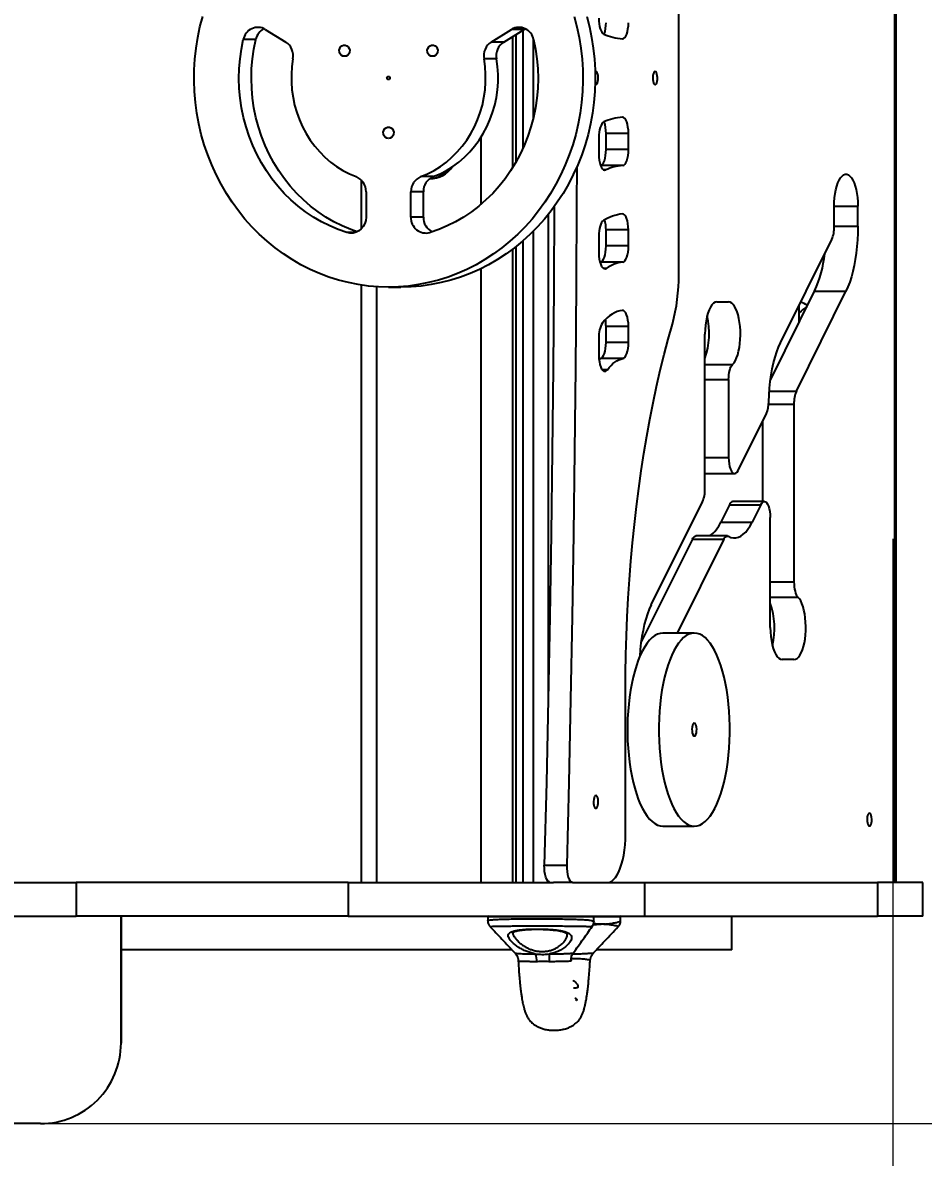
# Model space of a CAD drawing. Header units: millimetres. Extents: x -4709 to 4444, y -3388 to 2274.
# Drawn here: x 1119 to 1679, y -547 to 158 of the extents above; entities that cross this region are included whole.
import ezdxf

# ---------------------------------------------------------------- set-up
doc = ezdxf.new("R2010")
doc.units = ezdxf.units.MM
doc.layers.add('DIKOM_РАЗМЕР_ЗОНА', color=7, linetype='Continuous')
doc.layers.add('DIKOM_РАЗМЕР_ОБЪЕКТА', color=7, linetype='Continuous')
doc.styles.add('style1', font='arialbd.ttf', dxfattribs={"width": 0.8})
doc.dimstyles.new('1-50', dxfattribs={"dimtxt": 300, "dimasz": 200, "dimexe": 100, "dimexo": 0, "dimgap": 100, "dimtad": 1, "dimtoh": 1, "dimtxsty": 'style1', "dimcen": 200, "dimclrd": 7, "dimclre": 7, "dimclrt": 7, "dimadec": 1, "dimazin": 2, "dimtfac": 1, "dimtmove": 0, "dimatfit": 2, "dimfxl": 0, "dimlwd": 25, "dimlwe": 18, "dimarcsym": 0})

# ---------------------------------------------------------------- blocks, each defined once
blk = doc.blocks.new('*D10')
at = {"layer": 'Defpoints', "color": 0, "transparency": 16777216}
for p in [(-2708.52, -162.56), (1660.25, -162.56), (1660.25, -1163.37)]:
    blk.add_point(p, dxfattribs=at)
at = {"layer": 'DIKOM_РАЗМЕР_ОБЪЕКТА', "color": 7, "lineweight": 18, "transparency": 16777216}
for p, q in [((-2708.52, -162.56), (-2708.52, -1263.37)), ((1660.25, -162.56), (1660.25, -1263.37))]:
    blk.add_line(p, q, dxfattribs=at)
at = {"layer": 'DIKOM_РАЗМЕР_ОБЪЕКТА', "color": 7, "lineweight": 25, "transparency": 16777216}
blk.add_line((-2508.52, -1163.37), (1460.25, -1163.37), dxfattribs=at)
at = {"layer": 'DIKOM_РАЗМЕР_ОБЪЕКТА', "color": 7, "transparency": 16777216}
for points in [[(-2508.52, -1130.04), (-2508.52, -1196.7), (-2708.52, -1163.37)], [(1460.25, -1130.04), (1460.25, -1196.7), (1660.25, -1163.37)]]:
    blk.add_solid(points, dxfattribs=at)
at = {"layer": 'DIKOM_РАЗМЕР_ОБЪЕКТА', "color": 7, "transparency": 16777216, "insert": (40.53, -910.1), "char_height": 300, "attachment_point": 5, "style": 'style1'}
blk.add_mtext('{\\fArial|b0|i0|c204|p34;4350}', dxfattribs=at)
blk = doc.blocks.new('*D11')
at = {"layer": 'Defpoints', "color": 0, "transparency": 16777216}
for p in [(780.25, 773.94), (2664.93, 773.94), (780.25, -526.06)]:
    blk.add_point(p, dxfattribs=at)
at = {"layer": 'DIKOM_РАЗМЕР_ОБЪЕКТА', "color": 7, "lineweight": 18, "transparency": 16777216}
for p, q in [((780.25, 773.94), (2764.93, 773.94)), ((780.25, -526.06), (2764.93, -526.06))]:
    blk.add_line(p, q, dxfattribs=at)
at = {"layer": 'DIKOM_РАЗМЕР_ОБЪЕКТА', "color": 7, "lineweight": 25, "transparency": 16777216}
blk.add_line((2664.93, -326.06), (2664.93, 573.94), dxfattribs=at)
at = {"layer": 'DIKOM_РАЗМЕР_ОБЪЕКТА', "color": 7, "transparency": 16777216}
for points in [[(2631.59, 573.94), (2698.26, 573.94), (2664.93, 773.94)], [(2631.59, -326.06), (2698.26, -326.06), (2664.93, -526.06)]]:
    blk.add_solid(points, dxfattribs=at)
at = {"layer": 'DIKOM_РАЗМЕР_ОБЪЕКТА', "color": 7, "transparency": 16777216, "insert": (2411.65, 123.94), "char_height": 300, "attachment_point": 5, "rotation": 90, "style": 'style1'}
blk.add_mtext('{\\fArial|b0|i0|c204|p34;1300}', dxfattribs=at)
blk = doc.blocks.new('*D13')
at = {"layer": 'Defpoints', "color": 0, "transparency": 16777216}
for p in [(-4708.52, -107.39), (3160.25, -258.61), (-4708.52, -3287.73)]:
    blk.add_point(p, dxfattribs=at)
at = {"layer": 'DIKOM_РАЗМЕР_ЗОНА', "color": 7, "lineweight": 18, "transparency": 16777216}
for p, q in [((-4708.52, -107.39), (-4708.52, -3387.73)), ((3160.25, -258.61), (3160.25, -3387.73))]:
    blk.add_line(p, q, dxfattribs=at)
at = {"layer": 'DIKOM_РАЗМЕР_ЗОНА', "color": 7, "lineweight": 25, "transparency": 16777216}
blk.add_line((2960.25, -3287.73), (-4508.52, -3287.73), dxfattribs=at)
at = {"layer": 'DIKOM_РАЗМЕР_ЗОНА', "color": 7, "transparency": 16777216}
for points in [[(-4508.52, -3254.4), (-4508.52, -3321.06), (-4708.52, -3287.73)], [(2960.25, -3254.4), (2960.25, -3321.06), (3160.25, -3287.73)]]:
    blk.add_solid(points, dxfattribs=at)
at = {"layer": 'DIKOM_РАЗМЕР_ЗОНА', "color": 7, "transparency": 16777216, "insert": (-393.91, -3034.56), "char_height": 300, "attachment_point": 5, "style": 'style1'}
blk.add_mtext('{\\fArial|b0|i0|c204|p34;7850}', dxfattribs=at)

msp = doc.modelspace()

# ---------------------------------------------------------------- linework, layer by layer
for p, q in [((1661.469, -376.062), (1661.469, 623.938)), ((1661.96, -376.062), (1661.96, 623.938)), ((1662.212, -376.062), (1662.212, 623.938)), ((1527.075, 1.878), (1527.075, 245.998)), ((1269.977, 154.176), (1282.658, 146.303)), ((1410.48, 146.303), (1423.16, 154.176)), ((1418.21, 146.303), (1430.89, 154.176)), ((1430.89, 154.176), (1423.16, 154.176)), ((1423.665, 149.69), (1423.665, 68.04)), ((1425.75, 150.985), (1425.75, 71.52)), ((1430.174, 153.731), (1430.174, 80.18)), ((1430.89, 154.176), (1431.674, 154.611)), ((1436.682, 99.303), (1436.682, 148.504)), ((1264.032, 147.914), (1256.302, 147.914)), ((1418.21, 146.303), (1410.48, 146.303)), ((1413.717, 135.815), (1405.988, 135.815)), ((1475.542, 127.938), (1475.119, 127.769)), ((1404.197, 45.461), (1404.197, 87.264)), ((1477.383, 86.789), (1477.383, 76.645)), ((1495.787, 89.534), (1481.84, 89.534)), ((1481.84, 79.533), (1481.84, 89.534)), ((1495.787, 79.533), (1495.787, 89.534)), ((1495.787, 79.533), (1481.84, 79.533)), ((1492.193, 69.536), (1478.475, 69.536)), ((1481.68, 66.786), (1480.447, 66.786)), ((1329.633, 60.573), (1329.633, 30.134)), ((1374.444, 62.655), (1366.714, 62.655)), ((1372.066, 61.308), (1372.335, 61.308)), ((1332.622, 53.227), (1332.622, 37.48)), ((1360.516, 37.48), (1360.516, 53.227)), ((1368.245, 53.227), (1360.516, 53.227)), ((1368.245, 37.48), (1368.245, 53.227)), ((1623.722, 44.187), (1638.446, 44.187)), ((1623.733, 31.659), (1623.722, 44.096)), ((1638.456, 31.751), (1638.446, 44.187)), ((1368.245, 37.48), (1360.516, 37.48)), ((1445.767, 38.954), (1445.767, -266.192)), ((1436.682, -376.062), (1436.682, 28.81)), ((1495.787, 29.504), (1481.84, 29.504)), ((1481.84, 19.524), (1481.84, 29.504)), ((1495.787, 19.524), (1495.787, 29.504)), ((1623.733, 31.751), (1638.456, 31.751)), ((1325.907, 27.873), (1320.741, 27.873)), ((1430.174, 22.741), (1430.174, -376.062)), ((1477.383, 25.625), (1477.383, 15.306)), ((1590.418, -40.649), (1622.247, 23.61)), ((1423.665, 17.476), (1423.665, -376.062)), ((1425.75, 19.083), (1425.75, -376.062)), ((1495.787, 19.524), (1481.84, 19.524)), ((1478.064, 9.508), (1478.285, 9.53)), ((1492.232, 9.53), (1478.285, 9.53)), ((1404.197, -376.062), (1404.197, 5.532)), ((1481.957, 5.605), (1480.17, 5.605)), ((1329.633, -4.78), (1329.633, -376.062)), ((1339.112, -5.815), (1339.112, -376.062)), ((1346.569, -6.062), (1354.299, -6.062)), ((1584.076, -63.869), (1611.504, -8.496)), ((1600.197, -70.743), (1631.03, -8.496)), ((1611.504, -8.496), (1631.03, -8.496)), ((1550.713, -15.257), (1558.075, -15.257)), ((1602.022, -27.638), (1602.022, -17.222)), ((1495.787, -30.499), (1481.84, -30.499)), ((1481.84, -40.508), (1481.84, -30.499)), ((1495.787, -40.508), (1495.787, -30.499)), ((1543.351, -131.486), (1543.351, -35.257)), ((1477.383, -37.401), (1477.383, -48.442)), ((1495.787, -40.508), (1481.84, -40.508)), ((1477.475, -50.666), (1478.356, -50.494)), ((1492.303, -50.494), (1478.356, -50.494)), ((1543.351, -54.113), (1560.529, -54.113)), ((1482.709, -57.386), (1479.418, -57.386)), ((1543.351, -63.541), (1558.075, -63.541)), ((1558.075, -63.541), (1558.075, -111.986)), ((1583.366, -70.743), (1600.197, -70.743)), ((1582.958, -78.769), (1598.711, -78.769)), ((1598.711, -78.769), (1598.711, -189.298)), ((1563.945, -120.026), (1581.553, -84.647)), ((1579.186, -89.402), (1579.186, -139.339)), ((1543.351, -111.986), (1558.075, -111.986)), ((1543.351, -121.986), (1561.756, -121.986)), ((1509.958, -203.625), (1541.859, -139.526)), ((1580.307, -139.339), (1560.781, -139.339)), ((1558.592, -141.299), (1553.201, -152.132)), ((1558.592, -141.299), (1578.118, -141.299)), ((1578.118, -141.299), (1572.727, -152.132)), ((1553.201, -152.132), (1572.727, -152.132)), ((1583.988, -217.582), (1583.988, -149.339)), ((1557.276, -160.739), (1537.751, -160.739)), ((1535.562, -162.699), (1503.575, -226.97)), ((1555.087, -162.699), (1526.003, -221.137)), ((1535.562, -162.699), (1555.087, -162.699)), ((1583.988, -189.298), (1598.711, -189.298)), ((1583.988, -198.726), (1601.165, -198.726)), ((1536.747, -221.137), (1517.221, -221.137)), ((1502.737, -235.785), (1502.761, -235.785)), ((1598.711, -237.582), (1591.35, -237.582)), ((1493.947, -346.062), (1493.947, -257.93)), ((1517.221, -341.137), (1536.747, -341.137)), ((1443.47, -365.363), (1457.417, -365.363)), ((918.845, -376.062), (1152.321, -376.062)), ((1152.321, -376.062), (1152.321, -397.062)), ((1321.574, -376.062), (1152.321, -376.062)), ((1321.574, -376.062), (1321.574, -397.062)), ((1321.574, -376.062), (1449.24, -376.062)), ((1445.767, -375.339), (1445.767, -376.062)), ((1461.088, -376.062), (1449.24, -376.062)), ((1461.088, -376.062), (1482.904, -376.062)), ((1482.904, -376.062), (1505.744, -376.062)), ((1505.744, -376.062), (1505.744, -397.062)), ((1505.744, -376.062), (1650.71, -376.062)), ((1650.71, -376.062), (1650.71, -397.062)), ((1678.794, -376.062), (1650.71, -376.062)), ((1678.794, -397.062), (1678.794, -376.062)), ((918.845, -397.062), (1152.321, -397.062)), ((1321.574, -397.062), (1152.321, -397.062)), ((1180.247, -476.062), (1180.247, -397.062)), ((1180.247, -397.062), (1180.247, -476.062)), ((1321.574, -397.062), (1505.744, -397.062)), ((1408.282, -397.562), (1408.282, -400.004)), ((1438.454, -397.562), (1408.282, -397.562)), ((1474.282, -397.562), (1438.454, -397.562)), ((1474.282, -400.39), (1474.282, -397.562)), ((1490.912, -397.562), (1474.282, -397.562)), ((1490.912, -400.002), (1490.912, -397.562)), ((1505.744, -397.062), (1650.71, -397.062)), ((1560.159, -418.062), (1560.159, -397.062)), ((1678.794, -397.062), (1650.71, -397.062)), ((1423.425, -418.062), (1180.247, -418.062)), ((1473.923, -420.045), (1473.906, -420.052)), ((1560.159, -418.062), (1475.914, -418.062)), ((1427.339, -424.94), (1427.371, -424.887)), ((1460.143, -424.65), (1460.177, -424.677)), ((1130.247, -526.063), (930.247, -526.063)), ((1130.247, -526.063), (1130.247, -526.063))]:
    msp.add_line(p, q)
at = {"flags": 128}
for points in [[(1346.569, -6.062), (1340.295, -5.887), (1334.038, -5.362), (1327.815, -4.488), (1321.643, -3.268), (1315.537, -1.705), (1309.516, 0.196), (1303.594, 2.432), (1297.788, 4.994), (1292.114, 7.878), (1286.586, 11.074), (1281.22, 14.575), (1276.03, 18.37), (1271.031, 22.45), (1266.235, 26.804), (1261.655, 31.419), (1257.305, 36.284), (1253.195, 41.385), (1249.337, 46.709), (1245.741, 52.241), (1242.417, 57.966), (1239.374, 63.869), (1236.619, 69.934), (1234.161, 76.144), (1232.006, 82.484), (1230.16, 88.935), (1228.628, 95.48), (1227.413, 102.102), (1226.52, 108.783), (1225.951, 115.505), (1225.706, 122.25), (1225.788, 128.999), (1226.195, 135.735), (1226.926, 142.439), (1227.981, 149.092), (1229.354, 155.678), (1231.044, 162.179)], [(1462.093, 162.179), (1463.783, 155.678), (1465.157, 149.092), (1466.211, 142.439), (1466.943, 135.735), (1467.35, 128.999), (1467.431, 122.25), (1467.187, 115.505), (1466.617, 108.783), (1465.724, 102.102), (1464.51, 95.48), (1462.977, 88.935), (1461.131, 82.484), (1458.976, 76.144), (1456.518, 69.934), (1453.764, 63.869), (1450.721, 57.966), (1447.396, 52.241), (1443.8, 46.709), (1439.942, 41.385), (1435.833, 36.284), (1431.482, 31.419), (1426.903, 26.804), (1422.107, 22.45), (1417.107, 18.37), (1411.917, 14.575), (1406.551, 11.074), (1401.024, 7.878), (1395.35, 4.994), (1389.544, 2.432), (1383.622, 0.196), (1377.6, -1.705), (1371.495, -3.268), (1365.322, -4.488), (1359.099, -5.362), (1352.842, -5.887), (1346.569, -6.062)], [(1469.823, 162.179), (1471.513, 155.678), (1472.887, 149.092), (1473.941, 142.439), (1474.673, 135.735), (1475.08, 128.999), (1475.161, 122.25), (1474.917, 115.505), (1474.347, 108.783), (1473.454, 102.102), (1472.24, 95.48), (1470.707, 88.935), (1468.861, 82.484), (1466.706, 76.144), (1464.248, 69.934), (1461.494, 63.869), (1458.45, 57.966), (1455.126, 52.241), (1451.53, 46.709), (1447.672, 41.385), (1443.562, 36.284), (1439.212, 31.419), (1434.633, 26.804), (1429.837, 22.45), (1424.837, 18.37), (1419.647, 14.575), (1414.281, 11.074), (1408.754, 7.878), (1403.079, 4.994), (1397.273, 2.432), (1391.352, 0.196), (1385.33, -1.705), (1379.225, -3.268), (1373.052, -4.488), (1366.829, -5.362), (1360.572, -5.887), (1354.299, -6.062)], [(1477.383, 161.086), (1477.44, 159.331), (1477.609, 157.63), (1477.886, 156.037), (1478.262, 154.601), (1478.724, 153.365), (1479.259, 152.37), (1479.85, 151.645), (1480.479, 151.213)], [(1492.022, 148.344), (1492.752, 148.496), (1493.456, 149.038), (1494.107, 149.948), (1494.679, 151.19), (1495.149, 152.714), (1495.499, 154.462), (1495.714, 156.362), (1495.787, 158.341)], [(1320.741, 27.873), (1315.322, 29.754), (1310.019, 31.988), (1304.854, 34.567), (1299.845, 37.481), (1295.011, 40.72), (1290.371, 44.27), (1285.942, 48.12), (1281.74, 52.254), (1277.781, 56.657), (1274.081, 61.312), (1270.652, 66.202), (1267.508, 71.309), (1264.661, 76.613), (1262.121, 82.095), (1259.897, 87.734), (1257.999, 93.508), (1256.433, 99.397), (1255.205, 105.378), (1254.32, 111.428), (1253.781, 117.525), (1253.59, 123.647), (1253.748, 129.769), (1254.254, 135.87), (1255.106, 141.925), (1256.302, 147.914)], [(1327.063, 28.324), (1323.052, 29.754), (1317.749, 31.988), (1312.584, 34.567), (1307.575, 37.481), (1302.741, 40.72), (1298.101, 44.27), (1293.672, 48.12), (1289.47, 52.254), (1285.511, 56.657), (1281.811, 61.312), (1278.382, 66.202), (1275.238, 71.309), (1272.391, 76.613), (1269.85, 82.095), (1267.627, 87.734), (1265.729, 93.508), (1264.163, 99.397), (1262.935, 105.378), (1262.05, 111.428), (1261.511, 117.525), (1261.32, 123.647), (1261.478, 129.769), (1261.984, 135.87), (1262.836, 141.925), (1264.032, 147.914)], [(1319.191, 137.438), (1318.135, 137.627), (1317.192, 138.176), (1316.467, 139.023), (1316.037, 140.078), (1315.948, 141.227), (1316.211, 142.344), (1316.797, 143.308), (1317.642, 144.016), (1318.656, 144.39), (1319.727, 144.39), (1320.74, 144.016), (1321.585, 143.308), (1322.171, 142.344), (1322.434, 141.227), (1322.346, 140.078), (1321.916, 139.023), (1321.19, 138.176), (1320.248, 137.627), (1319.191, 137.438)], [(1373.946, 137.438), (1372.89, 137.627), (1371.947, 138.176), (1371.222, 139.023), (1370.792, 140.078), (1370.703, 141.227), (1370.966, 142.344), (1371.552, 143.308), (1372.397, 144.016), (1373.411, 144.39), (1374.482, 144.39), (1375.495, 144.016), (1376.341, 143.308), (1376.926, 142.344), (1377.189, 141.227), (1377.101, 140.078), (1376.671, 139.023), (1375.945, 138.176), (1375.003, 137.627), (1373.946, 137.438)], [(1436.836, 147.914), (1438.031, 141.925), (1438.883, 135.87), (1439.389, 129.769), (1439.547, 123.647), (1439.356, 117.525), (1438.817, 111.428), (1437.932, 105.378), (1436.704, 99.397), (1435.138, 93.508), (1433.24, 87.734), (1431.017, 82.095), (1428.477, 76.613), (1425.629, 71.309), (1422.485, 66.202), (1419.057, 61.312), (1415.356, 56.657), (1411.397, 52.254), (1407.195, 48.12), (1402.766, 44.27), (1398.126, 40.72), (1393.292, 37.481), (1388.284, 34.567), (1383.118, 31.988), (1377.816, 29.754), (1372.396, 27.873)], [(1287.15, 135.815), (1286.493, 131.028), (1286.169, 126.202), (1286.18, 121.363), (1286.525, 116.539), (1287.203, 111.755), (1288.21, 107.04), (1289.541, 102.417), (1291.187, 97.914), (1293.141, 93.555), (1295.39, 89.365), (1297.923, 85.366), (1300.726, 81.581), (1303.783, 78.031), (1307.077, 74.735), (1310.589, 71.711), (1314.301, 68.977), (1318.192, 66.548), (1322.24, 64.437), (1326.423, 62.655)], [(1366.714, 62.655), (1370.897, 64.437), (1374.945, 66.548), (1378.836, 68.977), (1382.548, 71.711), (1386.061, 74.735), (1389.355, 78.031), (1392.411, 81.581), (1395.214, 85.366), (1397.747, 89.365), (1399.997, 93.555), (1401.95, 97.914), (1403.597, 102.417), (1404.927, 107.04), (1405.934, 111.755), (1406.612, 116.539), (1406.958, 121.363), (1406.968, 126.202), (1406.644, 131.028), (1405.988, 135.815)], [(1374.444, 62.655), (1378.627, 64.437), (1382.675, 66.548), (1386.566, 68.977), (1390.278, 71.711), (1393.791, 74.735), (1397.085, 78.031), (1400.141, 81.581), (1402.944, 85.366), (1405.477, 89.365), (1407.727, 93.555), (1409.68, 97.914), (1411.326, 102.417), (1412.657, 107.04), (1413.664, 111.755), (1414.342, 116.539), (1414.688, 121.363), (1414.698, 126.202), (1414.374, 131.028), (1413.717, 135.815)], [(1475.119, 120.106), (1475.323, 119.982), (1475.762, 119.982), (1476.181, 120.334), (1476.544, 121.005), (1476.817, 121.938), (1476.978, 123.048), (1477.01, 124.237), (1476.913, 125.399), (1476.693, 126.432), (1476.372, 127.243), (1475.976, 127.76), (1475.542, 127.938), (1475.542, 127.938)], [(1512.351, 127.938), (1511.917, 127.76), (1511.522, 127.243), (1511.2, 126.432), (1510.981, 125.399), (1510.883, 124.237), (1510.916, 123.048), (1511.076, 121.938), (1511.35, 121.005), (1511.712, 120.334), (1512.132, 119.982), (1512.571, 119.982), (1512.99, 120.334), (1513.353, 121.005), (1513.626, 121.938), (1513.787, 123.048), (1513.819, 124.237), (1513.722, 125.399), (1513.502, 126.432), (1513.181, 127.243), (1512.785, 127.76), (1512.351, 127.938)], [(1346.569, 122.938), (1346.213, 123.014), (1345.911, 123.231), (1345.71, 123.555), (1345.639, 123.938), (1345.71, 124.32), (1345.911, 124.645), (1346.213, 124.861), (1346.569, 124.938), (1346.925, 124.861), (1347.226, 124.645), (1347.428, 124.32), (1347.499, 123.938), (1347.428, 123.555), (1347.226, 123.231), (1346.925, 123.014), (1346.569, 122.938)], [(1495.787, 89.534), (1495.714, 91.513), (1495.499, 93.414), (1495.149, 95.161), (1494.679, 96.686), (1494.107, 97.927), (1493.456, 98.837), (1492.752, 99.379), (1492.022, 99.531)], [(1346.569, 86.438), (1345.512, 86.627), (1344.57, 87.176), (1343.844, 88.023), (1343.414, 89.078), (1343.326, 90.227), (1343.589, 91.344), (1344.175, 92.308), (1345.02, 93.016), (1346.033, 93.39), (1347.104, 93.39), (1348.118, 93.016), (1348.963, 92.308), (1349.549, 91.344), (1349.812, 90.227), (1349.723, 89.078), (1349.293, 88.023), (1348.568, 87.176), (1347.625, 86.627), (1346.569, 86.438)], [(1480.479, 96.662), (1479.85, 96.23), (1479.259, 95.505), (1478.724, 94.51), (1478.262, 93.275), (1477.886, 91.838), (1477.609, 90.245), (1477.44, 88.544), (1477.383, 86.789)], [(1478.463, 69.567), (1478.952, 69.768), (1479.628, 70.364), (1480.249, 71.302), (1480.793, 72.546), (1481.238, 74.051), (1481.568, 75.761), (1481.772, 77.611), (1481.84, 79.533)], [(1492.193, 69.536), (1492.899, 69.768), (1493.575, 70.364), (1494.196, 71.302), (1494.74, 72.546), (1495.185, 74.051), (1495.515, 75.761), (1495.718, 77.611), (1495.787, 79.533)], [(1477.383, 76.645), (1477.451, 74.724), (1477.654, 72.875), (1477.984, 71.167), (1478.428, 69.662), (1478.971, 68.417), (1479.592, 67.479), (1480.267, 66.882), (1480.972, 66.648), (1481.68, 66.786)], [(1463.638, 68.52), (1463.562, 46.618), (1463.282, -4.924), (1462.863, -56.458), (1462.304, -107.983), (1461.606, -159.496), (1460.768, -210.993), (1459.79, -262.471), (1458.673, -313.929), (1457.417, -365.363)], [(1623.722, 44.096), (1623.789, 46.819), (1623.991, 49.493), (1624.325, 52.067), (1624.785, 54.494), (1625.363, 56.728), (1626.047, 58.727), (1626.825, 60.454), (1627.683, 61.878), (1628.603, 62.971), (1629.57, 63.713), (1630.565, 64.091), (1631.57, 64.097), (1632.566, 63.732), (1633.534, 63.001), (1634.456, 61.92), (1635.316, 60.507), (1636.097, 58.789), (1636.784, 56.798), (1637.366, 54.572), (1637.83, 52.151), (1638.169, 49.581), (1638.375, 46.91), (1638.446, 44.187)], [(1449.604, 43.979), (1449.336, -4.924), (1448.916, -56.458), (1448.358, -107.983), (1447.659, -159.496), (1446.821, -210.993), (1445.843, -262.471), (1444.726, -313.929), (1443.47, -365.363)], [(1332.622, 37.48), (1332.426, 35.436), (1331.845, 33.479), (1330.905, 31.69), (1329.645, 30.146), (1328.118, 28.911), (1326.389, 28.039), (1324.531, 27.564), (1322.621, 27.508), (1320.741, 27.873)], [(1480.283, 35.398), (1479.687, 34.9), (1479.13, 34.135), (1478.629, 33.126), (1478.198, 31.902), (1477.849, 30.498), (1477.592, 28.953), (1477.435, 27.314), (1477.383, 25.625)], [(1495.787, 29.504), (1495.712, 31.509), (1495.491, 33.431), (1495.133, 35.195), (1494.652, 36.727), (1494.067, 37.967), (1493.403, 38.863), (1492.687, 39.379), (1491.946, 39.495)], [(1638.456, 31.751), (1638.394, 27.51), (1638.199, 23.299), (1637.873, 19.148), (1637.419, 15.087), (1636.84, 11.145), (1636.14, 7.351), (1635.324, 3.732), (1634.398, 0.314), (1633.368, -2.878), (1632.243, -5.822), (1631.03, -8.496)], [(1477.383, 15.306), (1477.457, 13.302), (1477.678, 11.379), (1478.037, 9.616), (1478.518, 8.083), (1479.102, 6.844), (1479.766, 5.948), (1480.483, 5.431), (1481.223, 5.316), (1481.957, 5.605)], [(1478.285, 9.53), (1478.985, 9.779), (1479.655, 10.387), (1480.269, 11.331), (1480.806, 12.575), (1481.246, 14.076), (1481.572, 15.777), (1481.773, 17.616), (1481.84, 19.524)], [(1492.232, 9.53), (1492.932, 9.779), (1493.602, 10.387), (1494.216, 11.331), (1494.753, 12.575), (1495.193, 14.076), (1495.519, 15.777), (1495.719, 17.616), (1495.787, 19.524)], [(1491.95, -20.508), (1490.36, -20.79), (1488.777, -21.271), (1487.203, -21.949), (1485.642, -22.822), (1484.098, -23.89), (1482.574, -25.149), (1481.072, -26.596), (1479.596, -28.23)], [(1495.787, -30.499), (1495.713, -28.496), (1495.492, -26.574), (1495.134, -24.812), (1494.653, -23.28), (1494.069, -22.04), (1493.406, -21.143), (1492.69, -20.625), (1491.95, -20.508)], [(1550.713, -15.257), (1549.666, -15.46), (1548.639, -16.067), (1547.655, -17.064), (1546.733, -18.432), (1545.892, -20.142), (1545.15, -22.16), (1544.52, -24.444), (1544.017, -26.949), (1543.65, -29.622), (1543.426, -32.411), (1543.351, -35.257)], [(1560.529, -54.113), (1561.431, -53.059), (1562.272, -51.688), (1563.04, -50.025), (1563.719, -48.1), (1564.297, -45.946), (1564.765, -43.603), (1565.115, -41.111), (1565.339, -38.515), (1565.434, -35.861), (1565.398, -33.196), (1565.232, -30.568), (1564.939, -28.024), (1564.523, -25.608), (1563.994, -23.363), (1563.359, -21.33), (1562.63, -19.544), (1561.82, -18.038), (1560.944, -16.838), (1560.016, -15.965), (1559.054, -15.435), (1558.075, -15.257)], [(1493.947, -257.93), (1494.015, -246.181), (1494.221, -234.444), (1494.564, -222.731), (1495.044, -211.053), (1495.66, -199.422), (1496.412, -187.85), (1497.298, -176.349), (1498.319, -164.931), (1499.472, -153.606), (1500.758, -142.386), (1502.173, -131.283), (1503.718, -120.307), (1505.391, -109.471), (1507.189, -98.784), (1509.111, -88.258), (1511.155, -77.902), (1513.32, -67.729), (1515.602, -57.747), (1517.999, -47.967), (1520.51, -38.399), (1523.131, -29.052)], [(1478.356, -50.494), (1479.046, -50.214), (1479.703, -49.586), (1480.306, -48.633), (1480.831, -47.388), (1481.26, -45.896), (1481.579, -44.211), (1481.774, -42.394), (1481.84, -40.508)], [(1492.303, -50.494), (1492.992, -50.214), (1493.65, -49.586), (1494.252, -48.633), (1494.778, -47.388), (1495.207, -45.896), (1495.525, -44.211), (1495.721, -42.394), (1495.787, -40.508)], [(1583.036, -77.303), (1583.214, -73.021), (1583.528, -68.797), (1583.974, -64.661), (1584.549, -60.646), (1585.25, -56.78), (1586.071, -53.093), (1587.005, -49.611), (1588.047, -46.36), (1589.187, -43.366), (1590.418, -40.649)], [(1477.383, -48.442), (1477.458, -50.462), (1477.683, -52.399), (1478.047, -54.173), (1478.535, -55.71), (1479.128, -56.948), (1479.801, -57.835), (1480.525, -58.334), (1481.272, -58.426), (1482.01, -58.105), (1482.709, -57.386)], [(1482.709, -57.386), (1483.841, -55.947), (1484.997, -54.668), (1486.177, -53.551), (1487.376, -52.599), (1488.591, -51.816), (1489.819, -51.203), (1491.058, -50.762), (1492.303, -50.494)], [(1558.075, -63.541), (1558.119, -62.009), (1558.248, -60.512), (1558.46, -59.087), (1558.751, -57.768), (1559.112, -56.584), (1559.535, -55.566), (1560.012, -54.735), (1560.529, -54.113)], [(1558.075, -111.986), (1558.149, -113.979), (1558.368, -115.893), (1558.722, -117.649), (1559.199, -119.179), (1559.778, -120.419), (1560.436, -121.321), (1561.148, -121.848), (1561.884, -121.98), (1562.615, -121.71), (1563.311, -121.05), (1563.945, -120.026)], [(1578.118, -141.299), (1578.752, -140.275), (1579.448, -139.615), (1580.179, -139.345), (1580.915, -139.476), (1581.626, -140.004), (1582.285, -140.906), (1582.864, -142.146), (1583.34, -143.675), (1583.695, -145.432), (1583.914, -147.346), (1583.988, -149.339)], [(1558.017, -160.944), (1559.548, -161.618), (1561.095, -161.941), (1562.646, -161.911), (1564.19, -161.528), (1565.717, -160.794), (1567.217, -159.715), (1568.677, -158.298), (1570.089, -156.554), (1571.442, -154.493), (1572.727, -152.132)], [(1535.562, -162.699), (1535.884, -162.12), (1536.226, -161.636), (1536.586, -161.253), (1536.958, -160.973), (1537.339, -160.801), (1537.724, -160.739), (1537.751, -160.739)], [(1555.087, -162.699), (1555.409, -162.12), (1555.752, -161.636), (1556.111, -161.253), (1556.484, -160.973), (1556.865, -160.801), (1557.25, -160.739), (1557.636, -160.786), (1558.017, -160.944)], [(1598.711, -189.298), (1598.755, -190.83), (1598.884, -192.327), (1599.097, -193.752), (1599.387, -195.071), (1599.748, -196.254), (1600.172, -197.273), (1600.648, -198.104), (1601.165, -198.726)], [(1509.958, -203.625), (1508.743, -206.291), (1507.615, -209.228), (1506.583, -212.414), (1505.654, -215.826), (1504.835, -219.44), (1504.131, -223.23), (1503.549, -227.168), (1503.091, -231.226), (1502.762, -235.375), (1502.737, -235.785)], [(1598.711, -237.582), (1599.691, -237.404), (1600.653, -236.874), (1601.58, -236.001), (1602.456, -234.801), (1603.266, -233.295), (1603.995, -231.509), (1604.63, -229.476), (1605.16, -227.231), (1605.575, -224.815), (1605.868, -222.27), (1606.034, -219.643), (1606.07, -216.978), (1605.975, -214.324), (1605.751, -211.728), (1605.402, -209.236), (1604.934, -206.893), (1604.355, -204.739), (1603.676, -202.814), (1602.909, -201.151), (1602.067, -199.78), (1601.165, -198.726)], [(1583.988, -217.582), (1584.063, -220.428), (1584.286, -223.217), (1584.653, -225.89), (1585.156, -228.395), (1585.786, -230.679), (1586.529, -232.697), (1587.369, -234.407), (1588.291, -235.775), (1589.275, -236.772), (1590.302, -237.378), (1591.35, -237.582)], [(1517.221, -221.137), (1515.531, -221.313), (1513.85, -221.84), (1512.189, -222.715), (1510.558, -223.933), (1508.965, -225.487), (1507.421, -227.367), (1505.935, -229.563), (1504.515, -232.061), (1503.169, -234.848), (1501.906, -237.906), (1500.733, -241.217), (1499.657, -244.763), (1498.683, -248.523), (1497.819, -252.474), (1497.068, -256.593), (1496.436, -260.856), (1495.925, -265.238), (1495.54, -269.714), (1495.281, -274.256), (1495.152, -278.839), (1495.152, -283.435), (1495.281, -288.018), (1495.54, -292.56), (1495.925, -297.036), (1496.436, -301.418), (1497.068, -305.681), (1497.819, -309.8), (1498.683, -313.751), (1499.657, -317.511), (1500.733, -321.057), (1501.906, -324.368), (1503.169, -327.426), (1504.515, -330.213), (1505.935, -332.711), (1507.421, -334.907), (1508.965, -336.787), (1510.558, -338.341), (1512.189, -339.559), (1513.85, -340.434), (1515.531, -340.961), (1517.221, -341.137)], [(1504.862, -224.384), (1504.359, -223.933), (1504.057, -223.68)], [(1536.747, -221.137), (1535.056, -221.313), (1533.375, -221.84), (1531.715, -222.715), (1530.083, -223.933), (1528.491, -225.487), (1526.947, -227.367), (1525.461, -229.563), (1524.041, -232.061), (1522.695, -234.848), (1521.432, -237.906), (1520.259, -241.217), (1519.182, -244.763), (1518.209, -248.523), (1517.344, -252.474), (1516.594, -256.593), (1515.961, -260.856), (1515.451, -265.238), (1515.065, -269.714), (1514.807, -274.256), (1514.678, -278.839), (1514.678, -283.435), (1514.807, -288.018), (1515.065, -292.56), (1515.451, -297.036), (1515.961, -301.418), (1516.594, -305.681), (1517.344, -309.8), (1518.209, -313.751), (1519.182, -317.511), (1520.259, -321.057), (1521.432, -324.368), (1522.695, -327.426), (1524.041, -330.213), (1525.461, -332.711), (1526.947, -334.907), (1528.491, -336.787), (1530.083, -338.341), (1531.715, -339.559), (1533.375, -340.434), (1535.056, -340.961), (1536.747, -341.137), (1538.437, -340.961), (1540.118, -340.434), (1541.779, -339.559), (1543.41, -338.341), (1545.003, -336.787), (1546.547, -334.907), (1548.033, -332.711), (1549.453, -330.213), (1550.799, -327.426), (1552.062, -324.368), (1553.235, -321.057), (1554.311, -317.511), (1555.285, -313.751), (1556.149, -309.8), (1556.9, -305.681), (1557.532, -301.418), (1558.043, -297.036), (1558.428, -292.56), (1558.687, -288.018), (1558.816, -283.435), (1558.816, -278.839), (1558.687, -274.256), (1558.428, -269.714), (1558.043, -265.238), (1557.532, -260.856), (1556.9, -256.593), (1556.149, -252.474), (1555.285, -248.523), (1554.311, -244.763), (1553.235, -241.217), (1552.062, -237.906), (1550.799, -234.848), (1549.453, -232.061), (1548.033, -229.563), (1546.547, -227.367), (1545.003, -225.487), (1543.41, -223.933), (1541.779, -222.715), (1540.118, -221.84), (1538.437, -221.313), (1536.747, -221.137)], [(1536.747, -277.137), (1536.313, -277.315), (1535.917, -277.832), (1535.596, -278.643), (1535.376, -279.676), (1535.279, -280.838), (1535.311, -282.027), (1535.472, -283.137), (1535.745, -284.069), (1536.108, -284.741), (1536.527, -285.092), (1536.966, -285.092), (1537.386, -284.741), (1537.748, -284.069), (1538.022, -283.137), (1538.182, -282.027), (1538.215, -280.838), (1538.117, -279.676), (1537.898, -278.643), (1537.576, -277.832), (1537.181, -277.315), (1536.747, -277.137)], [(1475.542, -322.062), (1475.108, -322.24), (1474.713, -322.757), (1474.391, -323.568), (1474.172, -324.601), (1474.074, -325.763), (1474.107, -326.952), (1474.267, -328.062), (1474.541, -328.995), (1474.903, -329.666), (1475.323, -330.018), (1475.762, -330.018), (1476.181, -329.666), (1476.544, -328.995), (1476.817, -328.062), (1476.978, -326.952), (1477.01, -325.763), (1476.913, -324.601), (1476.693, -323.568), (1476.372, -322.757), (1475.976, -322.24), (1475.542, -322.062)], [(1645.641, -333.062), (1645.207, -333.24), (1644.811, -333.757), (1644.49, -334.568), (1644.27, -335.601), (1644.173, -336.763), (1644.205, -337.952), (1644.366, -339.062), (1644.639, -339.995), (1645.002, -340.666), (1645.421, -341.018), (1645.86, -341.018), (1646.28, -340.666), (1646.642, -339.995), (1646.916, -339.062), (1647.076, -337.952), (1647.109, -336.763), (1647.011, -335.601), (1646.792, -334.568), (1646.47, -333.757), (1646.075, -333.24), (1645.641, -333.062)], [(1482.904, -376.062), (1484.14, -375.874), (1485.361, -375.31), (1486.551, -374.379), (1487.695, -373.091), (1488.779, -371.464), (1489.789, -369.517), (1490.712, -367.276), (1491.537, -364.767), (1492.254, -362.023), (1492.853, -359.079), (1493.327, -355.971), (1493.67, -352.738), (1493.877, -349.421), (1493.947, -346.062)], [(1447.142, -376.062), (1446.392, -375.853), (1445.674, -375.233), (1445.017, -374.228), (1444.449, -372.882), (1443.995, -371.249), (1443.672, -369.399), (1443.494, -367.41), (1443.47, -365.363)], [(1457.417, -365.363), (1457.441, -367.41), (1457.619, -369.399), (1457.941, -371.249), (1458.396, -372.882), (1458.964, -374.228), (1459.621, -375.233), (1460.339, -375.853), (1461.088, -376.062)]]:
    msp.add_lwpolyline(points, dxfattribs=at)
for centre, radius, start, end in [((1265.313, 146.3), 9.154, 59.363395, 169.84672), ((1427.811, 146.269), 9.174, 10.327117, 120.462957), ((1461.445, 157.846), 20.401, 340.734967, 1.390042), ((1273.61, 145.869), 9.794, 116.805564, 167.951596), ((1494.328, 182.282), 34.016, 245.973977, 266.111942), ((1277.052, 137.695), 10.272, 349.452693, 56.923615), ((1416.086, 137.695), 10.272, 123.075682, 190.54801), ((1423.816, 137.695), 10.272, 123.076385, 190.547307), ((1494.328, 65.593), 34.016, 93.888058, 114.026023), ((1462.007, 90.117), 19.842, 358.315656, 19.559335), ((1372.095, 78.695), 17.389, 270.790805, 325.770518), ((1370.649, 79.004), 17.836, 298.52172, 319.83236), ((1494.282, 40.08), 29.53, 94.05639, 115.261237), ((1322.646, 53.42), 9.978, 358.890947, 67.755604), ((1370.491, 53.42), 9.978, 112.244819, 181.108124), ((1378.221, 53.42), 9.978, 112.244396, 181.109053), ((1371.187, 78.027), 16.722, 273.114792, 298.50012), ((1369.98, 37.035), 9.475, 177.309957, 284.773624), ((1378.265, 37.298), 10.021, 178.959297, 243.56602), ((1495.793, 9.893), 29.851, 97.404617, 121.305442), ((1459.71, 29.819), 22.132, 359.186224, 15.726834), ((1604.51, 31.045), 19.233, 337.258234, 1.829788), ((1543.589, 22.531), 74.666, 335.447212, 353.999213), ((1494.668, -12.259), 21.925, 96.379122, 125.434003), ((1413.058, 0.7), 114.023, 344.874857, 0.591845), ((1624.369, -45.261), 32.261, 123.324593, 133.843985), ((1596.797, -36.1), 21.484, 61.178302, 73.558721), ((1457.135, -30.389), 24.706, 359.745631, 9.803849), ((1500.079, -35.075), 45.911, 340.479254, 13.9757), ((1493.08, -36.338), 15.733, 148.981638, 183.876941), ((1564.57, -77.395), 18.466, 336.877713, 0.287261), ((1617.911, -78.172), 19.209, 157.248214, 181.782179), ((1524.184, -132.088), 19.177, 337.176012, 1.796897), ((1561.188, -141.995), 2.687, 98.704241, 164.983877), ((1533.926, -143.723), 21.03, 305.990284, 336.43013), ((1540.715, -217.764), 45.912, 346.024793, 19.520498), ((1408.782, -397.562), 0.5, 90, 180), ((1473.782, -397.562), 0.5, 0, 90), ((1490.412, -397.562), 0.5, 0, 90), ((1425.278, -426.203), 13.795, 3.383837, 24.286166), ((1486.742, -425.673), 40.351, 172.676321, 179.595706), ((1130.247, -476.063), 50, 270, 0.000146), ((1130.247, -476.063), 50, 270, 0.000146)]:
    msp.add_arc(centre, radius, start, end)
for points, knots in [([(1408.308, -400.009), (1408.319, -400.351), (1408.343, -401.079), (1408.696, -402.097), (1409.19, -402.985), (1409.578, -403.416), (1409.76, -403.618)], [0, 0, 0, 0, 0.2422652, 0.5147968, 0.7722362, 1, 1, 1, 1]), ([(1408.359, -400.003), (1408.388, -399.911), (1408.451, -399.707), (1409.667, -399.461), (1411.746, -399.245), (1414.714, -399.075), (1418.398, -398.945), (1422.769, -398.846), (1427.623, -398.779), (1432.91, -398.738), (1437.541, -398.727), (1442.216, -398.732), (1446.898, -398.754), (1452.278, -398.808), (1457.395, -398.892), (1462.011, -399.006), (1466.079, -399.157), (1469.409, -399.348), (1471.986, -399.59), (1473.6, -399.891), (1474.336, -400.161), (1474.21, -400.348), (1474.18, -400.391)], [0, 0, 0, 0, 0.0435181, 0.0963777, 0.1507674, 0.2036242, 0.2580127, 0.3108694, 0.3652581, 0.4181162, 0.4725061, 0.50058, 0.5534484, 0.6078501, 0.6607318, 0.7151473, 0.7680672, 0.822524, 0.87561, 0.9302464, 0.9835697, 1, 1, 1, 1]), ([(1473.25, -403.468), (1473.353, -403.335), (1473.671, -402.925), (1474.045, -402.026), (1474.287, -401.098), (1474.255, -400.541), (1474.246, -400.388)], [0, 0, 0, 0, 0.1678094, 0.5161979, 0.8673482, 1, 1, 1, 1]), ([(1474.091, -401.668), (1474.867, -401.723), (1477.208, -401.89), (1479.271, -401.872), (1480.568, -402.06), (1480.58, -402.062)], [0, 0, 0, 0, 0.3293983, 0.9935472, 1, 1, 1, 1]), ([(1480.58, -402.062), (1480.591, -402.062), (1480.622, -402.062), (1480.725, -402.046), (1481.054, -402.023), (1481.688, -401.956), (1483.456, -401.776), (1485.997, -401.438), (1488.659, -400.945), (1490.288, -400.476), (1490.987, -400.16), (1490.852, -400.028), (1490.825, -400.002)], [0, 0, 0, 0, 0.0017184, 0.0047485, 0.015959, 0.0526024, 0.1050105, 0.3060598, 0.5230682, 0.7471627, 0.950868, 1, 1, 1, 1]), ([(1489.428, -403.618), (1489.458, -403.591), (1489.708, -403.364), (1490.166, -402.732), (1490.649, -401.723), (1490.905, -400.77), (1490.881, -400.186), (1490.874, -400.002)], [0, 0, 0, 0, 0.0362827, 0.3098661, 0.587788, 0.8701795, 1, 1, 1, 1]), ([(1409.757, -403.626), (1412.177, -406.191), (1417.298, -411.622), (1422.544, -417.19), (1425.312, -420.127)], [0, 0, 0, 0, 0.4724614, 1, 1, 1, 1]), ([(1473.199, -403.43), (1473.167, -403.478), (1473.084, -403.601), (1471.95, -403.638), (1470.015, -403.63), (1467.377, -403.584), (1464.081, -403.528), (1460.267, -403.472), (1455.949, -403.423), (1451.313, -403.385), (1446.389, -403.358), (1442.16, -403.346), (1437.94, -403.343), (1433.758, -403.349), (1429.001, -403.369), (1424.521, -403.402), (1420.497, -403.445), (1416.97, -403.498), (1414.076, -403.554), (1411.831, -403.609), (1410.39, -403.636), (1409.705, -403.644), (1409.791, -403.59), (1409.81, -403.579)], [0, 0, 0, 0, 0.0361063, 0.0910983, 0.1427063, 0.1955888, 0.2460964, 0.2978769, 0.347825, 0.3990723, 0.4487353, 0.4997136, 0.5260215, 0.5756502, 0.6265971, 0.6764236, 0.7275615, 0.7778344, 0.8293972, 0.8804786, 0.9328243, 0.9853416, 1, 1, 1, 1]), ([(1437.852, -420.529), (1437.173, -420.397), (1435.623, -420.097), (1433.312, -419.386), (1430.879, -418.4), (1428.554, -417.185), (1426.289, -415.718), (1424.245, -414.086), (1422.819, -412.645), (1421.781, -411.309), (1421.126, -410.089), (1420.975, -408.875), (1421.456, -407.853), (1422.529, -407.049), (1424.148, -406.413), (1426.183, -405.935), (1428.636, -405.571), (1431.377, -405.315), (1434.395, -405.15), (1437.549, -405.071), (1440.814, -405.073), (1444.043, -405.156), (1447.208, -405.326), (1450.165, -405.584), (1452.889, -405.944), (1455.259, -406.409), (1457.253, -407.004), (1458.788, -407.734), (1459.85, -408.624), (1460.281, -409.448), (1460.429, -410.302), (1460.36, -411.162), (1459.875, -412.443), (1458.876, -413.956), (1457.216, -415.694), (1454.921, -417.453), (1452.269, -418.889), (1449.51, -419.913), (1447.709, -420.353), (1446.752, -420.523), (1446.721, -420.529)], [0, 0, 0, 0, 0.017817, 0.0406123, 0.0638766, 0.08996, 0.1165603, 0.1477728, 0.1798456, 0.197693, 0.2279101, 0.2591192, 0.2888936, 0.3196859, 0.3477181, 0.3765961, 0.4040062, 0.4321997, 0.4594048, 0.4873733, 0.5144918, 0.542365, 0.5694304, 0.5972478, 0.6242666, 0.6520363, 0.6790476, 0.7068125, 0.7340091, 0.7619682, 0.7716656, 0.7950573, 0.8188842, 0.8493418, 0.8806253, 0.9145785, 0.9496814, 0.9741133, 0.9991562, 1, 1, 1, 1]), ([(1423.772, -407.36), (1423.771, -407.351), (1423.76, -407.279), (1423.761, -407.395), (1423.769, -407.321), (1424.006, -407.109), (1424.543, -406.81), (1425.404, -406.49), (1426.532, -406.189), (1427.948, -405.918), (1429.631, -405.686), (1431.536, -405.499), (1433.634, -405.359), (1435.873, -405.268), (1438.206, -405.225), (1440.594, -405.23), (1442.982, -405.283), (1445.329, -405.386), (1447.589, -405.541), (1449.714, -405.747), (1451.659, -406.007), (1453.385, -406.319), (1454.85, -406.678), (1456.018, -407.074), (1456.727, -407.409), (1457.012, -407.59), (1457.093, -407.641)], [0, 0, 0, 0, 0.0058567, 0.0487829, 0.0906422, 0.1293885, 0.1704218, 0.21007, 0.2514125, 0.2947995, 0.3392053, 0.3848629, 0.4312199, 0.4777672, 0.5249085, 0.5718571, 0.6190872, 0.6661685, 0.7130288, 0.7599238, 0.8058992, 0.8516727, 0.8964751, 0.9399171, 0.9828271, 1, 1, 1, 1]), ([(1423.81, -407.355), (1423.828, -407.681), (1423.868, -408.408), (1424.457, -409.55), (1425.372, -410.878), (1426.617, -412.309), (1428.37, -413.913), (1430.325, -415.371), (1432.31, -416.567), (1434.414, -417.55), (1436.555, -418.298), (1438.808, -418.812), (1441.191, -419.089), (1443.664, -419.062), (1446.132, -418.721), (1448.424, -418.075), (1450.79, -417.068), (1453.057, -415.643), (1455.003, -413.915), (1456.412, -412.198), (1457.52, -410.349), (1457.644, -409.219), (1457.716, -408.564)], [0, 0, 0, 0, 0.0455478, 0.1018585, 0.1348038, 0.1931173, 0.2514423, 0.2992264, 0.3469803, 0.3879296, 0.4288457, 0.4684089, 0.5079508, 0.5515546, 0.5951752, 0.6388885, 0.6826458, 0.7450715, 0.8075959, 0.8645159, 0.9214234, 1, 1, 1, 1]), ([(1457.093, -407.641), (1457.188, -407.709), (1457.455, -407.901), (1457.668, -408.17), (1457.752, -408.318), (1457.757, -408.497), (1457.759, -408.577)], [0, 0, 0, 0, 0.1577357, 0.4440467, 0.7511789, 1, 1, 1, 1]), ([(1461.491, -420.066), (1463.527, -417.189), (1467.339, -411.804), (1471.383, -406.131), (1473.266, -403.489)], [0, 0, 0, 0, 0.5341885, 1, 1, 1, 1]), ([(1480.58, -402.062), (1480.568, -402.062), (1479.275, -402.09), (1477.141, -402.343), (1474.702, -402.444), (1473.809, -402.481)], [0, 0, 0, 0, 0.0058303, 0.6359671, 1, 1, 1, 1]), ([(1473.926, -420.071), (1476.283, -417.563), (1481.366, -412.157), (1486.621, -406.6), (1489.438, -403.62)], [0, 0, 0, 0, 0.4638787, 1, 1, 1, 1]), ([(1489.392, -403.581), (1489.392, -403.556), (1489.394, -403.499), (1488.31, -403.225), (1486.453, -402.845), (1484.387, -402.508), (1482.852, -402.307), (1482.006, -402.21), (1481.494, -402.154), (1481.201, -402.126), (1480.874, -402.088), (1480.689, -402.081), (1480.592, -402.064), (1480.58, -402.062)], [0, 0, 0, 0, 0.1687621, 0.3972358, 0.6255, 0.7843346, 0.8765366, 0.9315069, 0.941044, 0.9684043, 0.9833595, 0.9980042, 1, 1, 1, 1]), ([(1425.305, -420.13), (1425.529, -420.387), (1426.086, -421.029), (1426.77, -422.309), (1427.231, -423.703), (1427.288, -424.587), (1427.311, -424.941)], [0, 0, 0, 0, 0.2017898, 0.5029825, 0.8011611, 1, 1, 1, 1]), ([(1425.387, -420.055), (1425.363, -420.07), (1425.332, -420.091), (1425.758, -420.16), (1426.418, -420.235), (1427.327, -420.298), (1428.479, -420.358), (1429.94, -420.417), (1432.258, -420.47), (1434.904, -420.509), (1436.79, -420.522), (1437.852, -420.529)], [0, 0, 0, 0, 0.101557, 0.1366935, 0.2538674, 0.3758744, 0.3897937, 0.5389087, 0.6929028, 0.8270329, 1, 1, 1, 1]), ([(1437.852, -420.529), (1439.19, -420.673), (1442.171, -420.994), (1445.104, -420.694), (1446.721, -420.529)], [0, 0, 0, 0, 0.448866, 1, 1, 1, 1]), ([(1446.721, -420.529), (1447.837, -420.521), (1450.096, -420.506), (1453.146, -420.461), (1455.838, -420.397), (1457.884, -420.319), (1459.476, -420.228), (1460.794, -420.122), (1461.579, -420.015), (1461.449, -420.018), (1461.418, -420.019)], [0, 0, 0, 0, 0.1590575, 0.321892, 0.4522231, 0.5864018, 0.6842786, 0.7853159, 0.9483988, 1, 1, 1, 1]), ([(1460.186, -424.64), (1460.17, -424.519), (1460.083, -423.888), (1460.241, -422.738), (1460.632, -421.381), (1461.081, -420.462), (1461.36, -420.101), (1461.421, -420.02)], [0, 0, 0, 0, 0.07103808, 0.37036656, 0.6550443, 0.92366568, 1, 1, 1, 1]), ([(1461.115, -420.509), (1461.195, -420.508), (1462.403, -420.502), (1464.761, -420.466), (1467.994, -420.369), (1470.711, -420.2), (1472.738, -420.037), (1473.711, -419.986), (1474.01, -420.015), (1473.934, -420.041), (1473.923, -420.045)], [0, 0, 0, 0, 0.0118168, 0.1800518, 0.3696283, 0.5568783, 0.7224803, 0.8883328, 0.9836469, 1, 1, 1, 1]), ([(1471.918, -424.935), (1471.922, -424.737), (1471.936, -424.003), (1472.28, -422.746), (1472.923, -421.361), (1473.541, -420.467), (1473.879, -420.133), (1473.945, -420.068)], [0, 0, 0, 0, 0.10946038, 0.40425296, 0.685442, 0.93913939, 1, 1, 1, 1]), ([(1427.276, -424.887), (1427.289, -425.162), (1427.385, -427.24), (1427.616, -430.687), (1427.978, -435.453), (1428.385, -439.684), (1428.808, -443.331), (1429.197, -446.168), (1429.544, -448.367), (1429.847, -450.074), (1430.13, -451.51), (1430.455, -452.995), (1430.87, -454.646), (1431.422, -456.466), (1432.08, -458.211), (1432.958, -460.003), (1434.306, -461.978), (1436.113, -463.757), (1438.139, -465.146), (1440.034, -466.143), (1442.243, -466.992), (1444.702, -467.629), (1447.369, -468.015), (1450.192, -468.109), (1453.063, -467.881), (1455.864, -467.322), (1458.353, -466.493), (1460.352, -465.547), (1461.904, -464.593), (1463.545, -463.339), (1465.051, -461.76), (1466.259, -459.959), (1467.106, -458.23), (1467.679, -456.712), (1468.078, -455.459), (1468.326, -454.597), (1468.541, -453.78), (1468.728, -453.015), (1468.889, -452.31), (1469.032, -451.643), (1469.188, -450.881), (1469.388, -449.842), (1469.657, -448.322), (1469.984, -446.243), (1470.357, -443.542), (1470.753, -440.168), (1471.155, -436.118), (1471.531, -431.368), (1471.79, -427.579), (1471.898, -425.266), (1471.915, -424.89)], [0, 0, 0, 0, 0.005179, 0.0391698, 0.0717573, 0.1102065, 0.1430652, 0.1711508, 0.1955681, 0.2157193, 0.2321788, 0.2498291, 0.2729112, 0.29882, 0.3276747, 0.356618, 0.3840005, 0.4108531, 0.4247339, 0.4393534, 0.454532, 0.4700703, 0.4858858, 0.5021447, 0.5191669, 0.5365051, 0.5526323, 0.5665233, 0.5787457, 0.590624, 0.6151683, 0.6420293, 0.6718424, 0.7011498, 0.7142206, 0.7262752, 0.7373432, 0.7474544, 0.7566377, 0.7649213, 0.7732293, 0.7864247, 0.8049647, 0.8283968, 0.8560948, 0.8872879, 0.9211181, 0.9566324, 0.9929577, 1, 1, 1, 1]), ([(1439.049, -425.389), (1438.17, -425.388), (1436.449, -425.385), (1434.027, -425.379), (1432.109, -425.37), (1430.543, -425.355), (1429.304, -425.327), (1428.272, -425.272), (1427.624, -425.162), (1427.252, -425.057), (1427.326, -424.958), (1427.339, -424.94)], [0, 0, 0, 0, 0.1542655, 0.3017848, 0.452514, 0.5434933, 0.6572772, 0.7740209, 0.8737966, 0.9768499, 1, 1, 1, 1]), ([(1446.393, -425.388), (1445.173, -425.365), (1442.697, -425.319), (1440.277, -425.365), (1439.049, -425.389)], [0, 0, 0, 0, 0.4924408, 1, 1, 1, 1]), ([(1460.177, -424.677), (1460.19, -424.687), (1460.381, -424.826), (1459.797, -425.077), (1458.409, -425.284), (1456.285, -425.346), (1454.001, -425.368), (1451.749, -425.377), (1449.197, -425.383), (1447.334, -425.386), (1446.393, -425.388)], [0, 0, 0, 0, 0.0107367, 0.1551963, 0.3046505, 0.4836651, 0.5989518, 0.716904, 0.8569639, 1, 1, 1, 1]), ([(1471.891, -424.891), (1471.825, -424.774), (1471.687, -424.529), (1470.235, -424.106), (1468.218, -423.85), (1465.986, -423.702), (1463.707, -423.613), (1461.76, -423.567), (1460.483, -423.555), (1460.206, -423.553)], [0, 0, 0, 0, 0.1505554, 0.31721043, 0.51823998, 0.64960269, 0.7810517, 0.95255647, 1, 1, 1, 1]), ([(1471.89, -424.931), (1471.903, -424.927), (1471.935, -424.918), (1471.908, -424.901), (1471.891, -424.891)], [0, 0, 0, 0, 0.4076672, 1, 1, 1, 1]), ([(1461.126, -436.897), (1461.629, -437.198), (1462.227, -437.555), (1463.25, -438.518), (1464.057, -439.536), (1464.389, -440.51), (1464.394, -441.184), (1464.164, -441.538), (1463.532, -441.837), (1462.855, -441.876), (1462.106, -441.847), (1461.82, -441.812), (1461.667, -441.793)], [0, 0, 0, 0, 0.14344974, 0.17022578, 0.37321957, 0.5042054, 0.55392775, 0.70024886, 0.74565593, 0.9211382, 0.95783324, 1, 1, 1, 1]), ([(1462.576, -447.738), (1462.904, -448.082), (1463.52, -448.729), (1463.699, -449.236), (1463.631, -449.498), (1463.361, -449.489), (1462.979, -449.332), (1462.894, -449.297)], [0, 0, 0, 0, 0.2845839, 0.53461718, 0.63686207, 0.91952722, 1, 1, 1, 1])]:
    msp.add_open_spline(points, degree=3, knots=knots)

# ---------------------------------------------------------------- dimensions: what is measured, and where the dimension line sits
at = {"layer": 'DIKOM_РАЗМЕР_ЗОНА'}
dim = msp.add_linear_dim(base=(-4708.518, -3287.73), p1=(3160.253, -258.612), p2=(-4708.518, -107.393), text='{\\fArial|b0|i0|c204|p34;7850}', dimstyle='1-50', dxfattribs=at)
dim.commit()
dim.dimension.update_dxf_attribs({"geometry": '*D13', "text_midpoint": (-393.909, -3287.73), "dimtype": 160})
at = {"layer": 'DIKOM_РАЗМЕР_ОБЪЕКТА'}
dim = msp.add_linear_dim(base=(2664.928, 773.938), p1=(780.249, -526.062), p2=(780.249, 773.938), angle=90, text='{\\fArial|b0|i0|c204|p34;<>}', dimstyle='1-50', dxfattribs=at)
dim.commit()
dim.dimension.update_dxf_attribs({"geometry": '*D11', "text_midpoint": (2664.928, 123.938), "dimtype": 160})
dim = msp.add_linear_dim(base=(1660.253, -1163.371), p1=(-2708.518, -162.562), p2=(1660.253, -162.562), text='{\\fArial|b0|i0|c204|p34;4350}', dimstyle='1-50', dxfattribs=at)
dim.commit()
dim.dimension.update_dxf_attribs({"geometry": '*D10', "text_midpoint": (40.527, -1163.371), "dimtype": 160})

doc.saveas('drawing.dxf')
